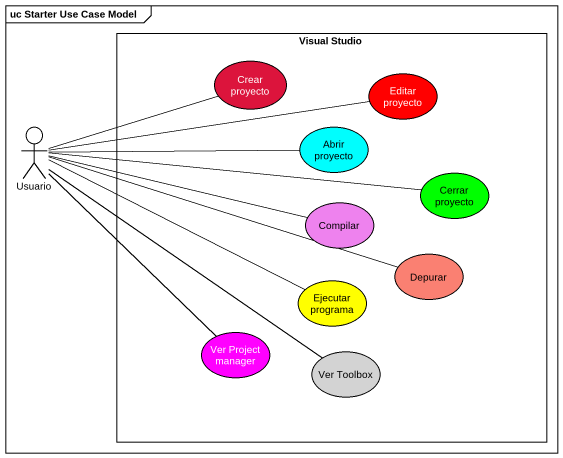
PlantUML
@startuml
mainframe uc Starter Use Case Model
rectangle "Visual Studio" as Visual_Studio {
  usecase "Crear proyecto" as Crear_proyecto #DC143C
  usecase "Editar proyecto" as Editar_proyecto #FF0000
  usecase "Abrir proyecto" as Abrir_proyecto #00FEFE
  usecase "Cerrar proyecto" as Cerrar_proyecto #00FF00
  usecase Compilar #EE82EE
  usecase "Ejecutar programa" as Ejecutar_programa #FFFF00
  usecase Depurar #FA8072
  usecase "Ver Project manager" as Ver_Project_manager #FF00FF
  usecase "Ver Toolbox" as Ver_Toolbox #D3D3D3
}
actor Usuario
Usuario -right- Crear_proyecto
Usuario -right- Editar_proyecto
Usuario -right- Abrir_proyecto
Usuario -right- Cerrar_proyecto
Usuario -right- Compilar
Usuario -right- Ejecutar_programa
Usuario -right- Depurar
Usuario -- Ver_Project_manager
Usuario -- Ver_Toolbox
@enduml
